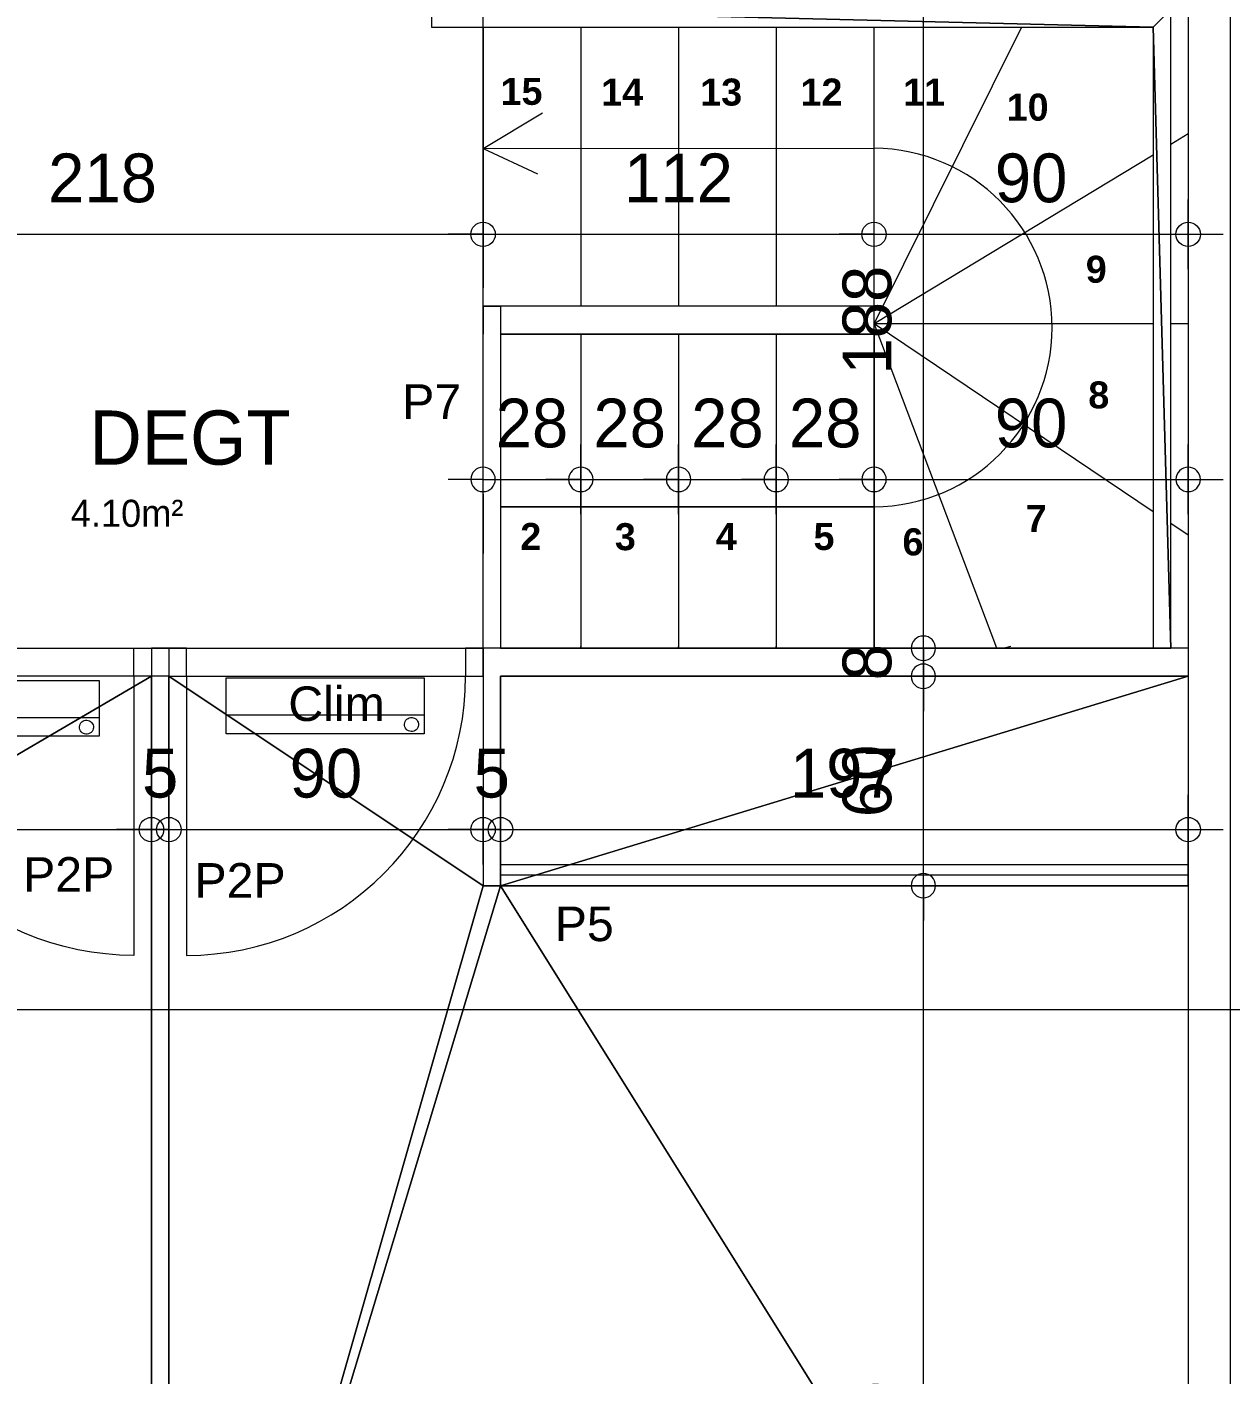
# Model space of a CAD drawing. Header units: metres. Extents: x -30.4 to 29.6, y -50.6 to 0.4.
# Drawn here: x 4.167 to 7.614, y -29.401 to -25.541 of the extents above; entities that cross this region are included whole.
import ezdxf
from ezdxf.enums import TextEntityAlignment as Align
from ezdxf.lldxf.tags import DXFTag

# ---------------------------------------------------------------- set-up
doc = ezdxf.new("R2010")
doc.units = ezdxf.units.M
doc.header["$MEASUREMENT"] = 0
for name, color, linetype in [('Calque commun', 7, 'Continuous'), ('Calque5', 7, 'Continuous'), ('Cotations', 7, 'Continuous'), ('Textes', 7, 'Continuous')]:
    doc.layers.add(name, color=color, linetype=linetype)
doc.styles.add('Arial12', font='arialbd.ttf', dxfattribs={"height": 0.077267})
doc.styles.add('Arial4', font='arial.ttf', dxfattribs={"height": 0.098961})
doc.styles.add('Century Gothic', font='GOTHIC.TTF', dxfattribs={"height": 0.139636})
doc.styles.add('Century Gothic15', font='GOTHIC.TTF', dxfattribs={"height": 0.155151})
doc.styles.add('Century Gothic7', font='GOTHIC.TTF', dxfattribs={"height": 0.077575})
tags = doc.linetypes.add('DASHDOT2', pattern=[0.5, 0.25, -0.125, 0, -0.125]).pattern_tags.tags
tags[10:11] = [DXFTag(74, 4), DXFTag(75, 0), DXFTag(340, '0'), DXFTag(46, 1.0), DXFTag(50, 0.0), DXFTag(44, 0.0), DXFTag(45, 0.0)]
tags[8:9] = [DXFTag(74, 4), DXFTag(75, 0), DXFTag(340, '0'), DXFTag(46, 1.0), DXFTag(50, 0.0), DXFTag(44, 0.0), DXFTag(45, 0.0)]
tags[6:7] = [DXFTag(74, 4), DXFTag(75, 0), DXFTag(340, '0'), DXFTag(46, 1.0), DXFTag(50, 0.0), DXFTag(44, 0.0), DXFTag(45, 0.0)]
tags[4:5] = [DXFTag(74, 4), DXFTag(75, 0), DXFTag(340, '0'), DXFTag(46, 1.0), DXFTag(50, 0.0), DXFTag(44, 0.0), DXFTag(45, 0.0)]
tags = doc.linetypes.add('HIDDEN2', pattern=[0.1875, 0.125, -0.0625]).pattern_tags.tags
tags[6:7] = [DXFTag(74, 4), DXFTag(75, 0), DXFTag(340, '0'), DXFTag(46, 1.0), DXFTag(50, 0.0), DXFTag(44, 0.0), DXFTag(45, 0.0)]
tags[4:5] = [DXFTag(74, 4), DXFTag(75, 0), DXFTag(340, '0'), DXFTag(46, 1.0), DXFTag(50, 0.0), DXFTag(44, 0.0), DXFTag(45, 0.0)]
tags = doc.linetypes.add('HIDDENX2', pattern=[0.75, 0.5, -0.25]).pattern_tags.tags
tags[6:7] = [DXFTag(74, 4), DXFTag(75, 0), DXFTag(340, '0'), DXFTag(46, 1.0), DXFTag(50, 0.0), DXFTag(44, 0.0), DXFTag(45, 0.0)]
tags[4:5] = [DXFTag(74, 4), DXFTag(75, 0), DXFTag(340, '0'), DXFTag(46, 1.0), DXFTag(50, 0.0), DXFTag(44, 0.0), DXFTag(45, 0.0)]

# ---------------------------------------------------------------- blocks, each defined once
blk = doc.blocks.new('Block34519')
at = {"layer": 'Calque commun', "color": 7, "linetype": 'Continuous', "lineweight": 9}
for p, q in [((7.494, -25.4407), (7.494, -31.1506)), ((7.614, -25.4407), (7.614, -31.2707))]:
    blk.add_line(p, q, dxfattribs=at)
at = {"layer": 'Calque commun', "color": 7, "linetype": 'Continuous', "lineweight": 18}
blk.add_line((7.814, -25.4407), (7.814, -31.4706), dxfattribs=at)
blk = doc.blocks.new('xmodule1pcentniv1 16-7')
at = {"layer": 'Calque commun', "color": 5, "linetype": 'Continuous', "lineweight": 9}
blk.add_arc((0, 0), 0.5, 0, 359.9994, dxfattribs=at)
blk = doc.blocks.new('xmodule1pcentniv1 16-8')
at = {"layer": 'Calque commun', "color": 5, "linetype": 'Continuous', "lineweight": 9}
blk.add_arc((0, 0), 0.5, 0, 359.9994, dxfattribs=at)
blk = doc.blocks.new('DimLine54915-3')
at = {"layer": 'Calque commun', "color": 5, "linetype": 'Continuous', "lineweight": 9}
for p, q in [((42.2925, -23.0373), (42.2925, -22.9373)), ((42.1925, -23.0373), (42.3925, -23.0373)), ((42.2925, -26.1867), (42.2925, -23.0373)), ((42.1925, -26.1867), (42.3925, -26.1867)), ((42.2925, -26.1867), (42.2925, -26.2867))]:
    blk.add_line(p, q, dxfattribs=at)
at = {"layer": 'Calque commun', "color": 5, "linetype": 'Continuous', "lineweight": 9, "xscale": 0.07000000029802322, "yscale": 0.07000000029802322, "zscale": 0.07000000029802322, "rotation": 90}
for name, p in [('xmodule1pcentniv1 16-8', (42.2925, -23.0373)), ('xmodule1pcentniv1 16-7', (42.2925, -26.1867))]:
    blk.add_blockref(name, p, dxfattribs=at)
at = {"layer": 'Calque commun', "color": 5, "linetype": 'Continuous', "lineweight": 9, "style": 'Century Gothic'}
blk.add_text('315', height=0.13964, rotation=90, dxfattribs=at).set_placement((42.2425, -24.612), align=Align.BOTTOM_CENTER)
blk = doc.blocks.new('xmodule1pcentniv1 16-9')
at = {"layer": 'Calque commun', "color": 5, "linetype": 'Continuous', "lineweight": 9}
blk.add_arc((0, 0), 0.5, 0, 359.9994, dxfattribs=at)
blk = doc.blocks.new('xmodule1pcentniv1 16-10')
at = {"layer": 'Calque commun', "color": 5, "linetype": 'Continuous', "lineweight": 9}
blk.add_arc((0, 0), 0.5, 0, 359.9994, dxfattribs=at)
blk = doc.blocks.new('DimLine54923-3')
at = {"layer": 'Calque commun', "color": 5, "linetype": 'Continuous', "lineweight": 9}
for p, q in [((42.2925, -22.4373), (42.2925, -22.3373)), ((42.1925, -22.4373), (42.3925, -22.4373)), ((42.2925, -23.0373), (42.2925, -22.4373)), ((42.1925, -23.0373), (42.3925, -23.0373)), ((42.2925, -23.0373), (42.2925, -23.1373))]:
    blk.add_line(p, q, dxfattribs=at)
at = {"layer": 'Calque commun', "color": 5, "linetype": 'Continuous', "lineweight": 9, "xscale": 0.07000000029802322, "yscale": 0.07000000029802322, "zscale": 0.07000000029802322, "rotation": 90}
for name, p in [('xmodule1pcentniv1 16-10', (42.2925, -22.4373)), ('xmodule1pcentniv1 16-9', (42.2925, -23.0373))]:
    blk.add_blockref(name, p, dxfattribs=at)
at = {"layer": 'Calque commun', "color": 5, "linetype": 'Continuous', "lineweight": 9, "style": 'Century Gothic'}
blk.add_text('60', height=0.13964, rotation=90, dxfattribs=at).set_placement((42.2425, -22.7373), align=Align.BOTTOM_CENTER)
blk = doc.blocks.new('xmodule1pcentniv1 16-13')
at = {"layer": 'Calque commun', "color": 5, "linetype": 'Continuous', "lineweight": 9}
blk.add_arc((0, 0), 0.5, 0, 359.9994, dxfattribs=at)
blk = doc.blocks.new('xmodule1pcentniv1 16-14')
at = {"layer": 'Calque commun', "color": 5, "linetype": 'Continuous', "lineweight": 9}
blk.add_arc((0, 0), 0.5, 0, 359.9994, dxfattribs=at)
blk = doc.blocks.new('DimLine54971-3')
at = {"layer": 'Calque commun', "color": 5, "linetype": 'Continuous', "lineweight": 9}
for p, q in [((38.8512, -21.271), (38.8512, -21.071)), ((41.0311, -21.271), (41.0311, -21.071)), ((38.8512, -21.171), (38.7512, -21.171)), ((38.8512, -21.171), (41.0311, -21.171)), ((41.0311, -21.171), (41.1311, -21.171))]:
    blk.add_line(p, q, dxfattribs=at)
at = {"layer": 'Calque commun', "color": 5, "linetype": 'Continuous', "lineweight": 9, "extrusion": (0, 0, -1), "xscale": -0.07000000029802322, "yscale": -0.07000000029802322, "zscale": -0.07000000029802322, "rotation": -180}
for name, p in [('xmodule1pcentniv1 16-13', (-38.8512, -21.171)), ('xmodule1pcentniv1 16-14', (-41.0311, -21.171))]:
    blk.add_blockref(name, p, dxfattribs=at)
at = {"layer": 'Calque commun', "color": 5, "linetype": 'Continuous', "lineweight": 9, "style": 'Century Gothic'}
blk.add_text('218', height=0.13964, dxfattribs=at).set_placement((39.9411, -21.121), align=Align.BOTTOM_CENTER)
blk = doc.blocks.new('xmodule1pcentniv1 16-53')
at = {"layer": 'Calque commun', "color": 5, "linetype": 'Continuous', "lineweight": 9}
blk.add_arc((0, 0), 0.5, 0, 359.9994, dxfattribs=at)
blk = doc.blocks.new('xmodule1pcentniv1 16-54')
at = {"layer": 'Calque commun', "color": 5, "linetype": 'Continuous', "lineweight": 9}
blk.add_arc((0, 0), 0.5, 0, 359.9994, dxfattribs=at)
blk = doc.blocks.new('DimLine55147-3')
at = {"layer": 'Calque commun', "color": 5, "linetype": 'Continuous', "lineweight": 9}
for p, q in [((41.0811, -22.9767), (41.0811, -22.7767)), ((43.0511, -22.9767), (43.0511, -22.7767)), ((41.0811, -22.8767), (40.9811, -22.8767)), ((41.0811, -22.8767), (43.0511, -22.8767)), ((43.0511, -22.8767), (43.1511, -22.8767))]:
    blk.add_line(p, q, dxfattribs=at)
at = {"layer": 'Calque commun', "color": 5, "linetype": 'Continuous', "lineweight": 9, "extrusion": (0, 0, -1), "xscale": 0.07000000029802322, "yscale": 0.07000000029802322, "zscale": 0.07000000029802322}
for name, p in [('xmodule1pcentniv1 16-53', (-41.0811, -22.8767)), ('xmodule1pcentniv1 16-54', (-43.0511, -22.8767))]:
    blk.add_blockref(name, p, dxfattribs=at)
at = {"layer": 'Calque commun', "color": 5, "linetype": 'Continuous', "lineweight": 9, "style": 'Century Gothic'}
blk.add_text('197', height=0.13964, dxfattribs=at).set_placement((42.0661, -22.8267), align=Align.BOTTOM_CENTER)
blk = doc.blocks.new('xmodule1pcentniv1 16-55')
at = {"layer": 'Calque commun', "color": 5, "linetype": 'Continuous', "lineweight": 9}
blk.add_arc((0, 0), 0.5, 0, 359.9994, dxfattribs=at)
blk = doc.blocks.new('xmodule1pcentniv1 16-56')
at = {"layer": 'Calque commun', "color": 5, "linetype": 'Continuous', "lineweight": 9}
blk.add_arc((0, 0), 0.5, 0, 359.9994, dxfattribs=at)
blk = doc.blocks.new('DimLine55155-3')
at = {"layer": 'Calque commun', "color": 5, "linetype": 'Continuous', "lineweight": 9}
for p, q in [((41.0311, -22.9767), (41.0311, -22.7767)), ((41.0811, -22.9767), (41.0811, -22.7767)), ((41.0311, -22.8767), (40.9311, -22.8767)), ((41.0311, -22.8767), (41.0811, -22.8767)), ((41.0811, -22.8767), (41.1811, -22.8767))]:
    blk.add_line(p, q, dxfattribs=at)
at = {"layer": 'Calque commun', "color": 5, "linetype": 'Continuous', "lineweight": 9, "extrusion": (0, 0, -1), "xscale": 0.07000000029802322, "yscale": 0.07000000029802322, "zscale": 0.07000000029802322}
for name, p in [('xmodule1pcentniv1 16-55', (-41.0311, -22.8767)), ('xmodule1pcentniv1 16-56', (-41.0811, -22.8767))]:
    blk.add_blockref(name, p, dxfattribs=at)
at = {"layer": 'Calque commun', "color": 5, "linetype": 'Continuous', "lineweight": 9, "style": 'Century Gothic'}
blk.add_text('5', height=0.1396, dxfattribs=at).set_placement((41.0561, -22.8267), align=Align.BOTTOM_CENTER)
blk = doc.blocks.new('xmodule1pcentniv1 16-57')
at = {"layer": 'Calque commun', "color": 5, "linetype": 'Continuous', "lineweight": 9}
blk.add_arc((0, 0), 0.5, 0, 359.9994, dxfattribs=at)
blk = doc.blocks.new('xmodule1pcentniv1 16-58')
at = {"layer": 'Calque commun', "color": 5, "linetype": 'Continuous', "lineweight": 9}
blk.add_arc((0, 0), 0.5, 0, 359.9994, dxfattribs=at)
blk = doc.blocks.new('DimLine55163-3')
at = {"layer": 'Calque commun', "color": 5, "linetype": 'Continuous', "lineweight": 9}
for p, q in [((40.1311, -22.9767), (40.1311, -22.7767)), ((41.0311, -22.9767), (41.0311, -22.7767)), ((40.1311, -22.8767), (40.0311, -22.8767)), ((40.1311, -22.8767), (41.0311, -22.8767)), ((41.0311, -22.8767), (41.1311, -22.8767))]:
    blk.add_line(p, q, dxfattribs=at)
at = {"layer": 'Calque commun', "color": 5, "linetype": 'Continuous', "lineweight": 9, "extrusion": (0, 0, -1), "xscale": 0.07000000029802322, "yscale": 0.07000000029802322, "zscale": 0.07000000029802322}
for name, p in [('xmodule1pcentniv1 16-57', (-40.1311, -22.8767)), ('xmodule1pcentniv1 16-58', (-41.0311, -22.8767))]:
    blk.add_blockref(name, p, dxfattribs=at)
at = {"layer": 'Calque commun', "color": 5, "linetype": 'Continuous', "lineweight": 9, "style": 'Century Gothic'}
blk.add_text('90', height=0.13964, dxfattribs=at).set_placement((40.5811, -22.8267), align=Align.BOTTOM_CENTER)
blk = doc.blocks.new('xmodule1pcentniv1 16-59')
at = {"layer": 'Calque commun', "color": 5, "linetype": 'Continuous', "lineweight": 9}
blk.add_arc((0, 0), 0.5, 0, 359.9994, dxfattribs=at)
blk = doc.blocks.new('xmodule1pcentniv1 16-60')
at = {"layer": 'Calque commun', "color": 5, "linetype": 'Continuous', "lineweight": 9}
blk.add_arc((0, 0), 0.5, 0, 359.9994, dxfattribs=at)
blk = doc.blocks.new('DimLine55171-3')
at = {"layer": 'Calque commun', "color": 5, "linetype": 'Continuous', "lineweight": 9}
for p, q in [((40.0811, -22.9767), (40.0811, -22.7767)), ((40.1311, -22.9767), (40.1311, -22.7767)), ((40.0811, -22.8767), (39.9811, -22.8767)), ((40.0811, -22.8767), (40.1311, -22.8767)), ((40.1311, -22.8767), (40.2311, -22.8767))]:
    blk.add_line(p, q, dxfattribs=at)
at = {"layer": 'Calque commun', "color": 5, "linetype": 'Continuous', "lineweight": 9, "extrusion": (0, 0, -1), "xscale": 0.07000000029802322, "yscale": 0.07000000029802322, "zscale": 0.07000000029802322}
for name, p in [('xmodule1pcentniv1 16-59', (-40.0811, -22.8767)), ('xmodule1pcentniv1 16-60', (-40.1311, -22.8767))]:
    blk.add_blockref(name, p, dxfattribs=at)
at = {"layer": 'Calque commun', "color": 5, "linetype": 'Continuous', "lineweight": 9, "style": 'Century Gothic'}
blk.add_text('5', height=0.1396, dxfattribs=at).set_placement((40.1061, -22.8267), align=Align.BOTTOM_CENTER)
blk = doc.blocks.new('xmodule1pcentniv1 16-67')
at = {"layer": 'Calque commun', "color": 5, "linetype": 'Continuous', "lineweight": 9}
blk.add_arc((0, 0), 0.5, 0, 359.9994, dxfattribs=at)
blk = doc.blocks.new('xmodule1pcentniv1 16-68')
at = {"layer": 'Calque commun', "color": 5, "linetype": 'Continuous', "lineweight": 9}
blk.add_arc((0, 0), 0.5, 0, 359.9994, dxfattribs=at)
blk = doc.blocks.new('DimLine56475-3')
at = {"layer": 'Calque commun', "color": 5, "linetype": 'Continuous', "lineweight": 9}
for p, q in [((38.8512, -21.271), (38.8512, -21.071)), ((41.0311, -21.271), (41.0311, -21.071)), ((38.8512, -21.171), (38.7512, -21.171)), ((38.8512, -21.171), (41.0311, -21.171)), ((41.0311, -21.171), (41.1311, -21.171))]:
    blk.add_line(p, q, dxfattribs=at)
at = {"layer": 'Calque commun', "color": 5, "linetype": 'Continuous', "lineweight": 9, "extrusion": (0, 0, -1), "xscale": -0.07000000029802322, "yscale": -0.07000000029802322, "zscale": -0.07000000029802322, "rotation": -180}
for name, p in [('xmodule1pcentniv1 16-67', (-38.8512, -21.171)), ('xmodule1pcentniv1 16-68', (-41.0311, -21.171))]:
    blk.add_blockref(name, p, dxfattribs=at)
at = {"layer": 'Calque commun', "color": 5, "linetype": 'Continuous', "lineweight": 9, "style": 'Century Gothic'}
blk.add_text('218', height=0.13964, dxfattribs=at).set_placement((39.9411, -21.121), align=Align.BOTTOM_CENTER)
blk = doc.blocks.new('xmodule1pcentniv1 16-69')
at = {"layer": 'Calque commun', "color": 5, "linetype": 'Continuous', "lineweight": 9}
blk.add_arc((0, 0), 0.5, 0, 359.9994, dxfattribs=at)
blk = doc.blocks.new('xmodule1pcentniv1 16-70')
at = {"layer": 'Calque commun', "color": 5, "linetype": 'Continuous', "lineweight": 9}
blk.add_arc((0, 0), 0.5, 0, 359.9994, dxfattribs=at)
blk = doc.blocks.new('DimLine56490-3')
at = {"layer": 'Calque commun', "color": 5, "linetype": 'Continuous', "lineweight": 9}
for p, q in [((42.1511, -21.271), (42.1511, -21.071)), ((43.0511, -21.271), (43.0511, -21.071)), ((42.1511, -21.171), (42.0511, -21.171)), ((42.1511, -21.171), (43.0511, -21.171)), ((43.0511, -21.171), (43.1511, -21.171))]:
    blk.add_line(p, q, dxfattribs=at)
at = {"layer": 'Calque commun', "color": 5, "linetype": 'Continuous', "lineweight": 9, "extrusion": (0, 0, -1), "xscale": -0.07000000029802322, "yscale": -0.07000000029802322, "zscale": -0.07000000029802322, "rotation": -180}
for name, p in [('xmodule1pcentniv1 16-69', (-42.1511, -21.171)), ('xmodule1pcentniv1 16-70', (-43.0511, -21.171))]:
    blk.add_blockref(name, p, dxfattribs=at)
at = {"layer": 'Calque commun', "color": 5, "linetype": 'Continuous', "lineweight": 9, "style": 'Century Gothic'}
blk.add_text('90', height=0.13964, dxfattribs=at).set_placement((42.6011, -21.121), align=Align.BOTTOM_CENTER)
blk = doc.blocks.new('xmodule1pcentniv1 16-71')
at = {"layer": 'Calque commun', "color": 5, "linetype": 'Continuous', "lineweight": 9}
blk.add_arc((0, 0), 0.5, 0, 359.9994, dxfattribs=at)
blk = doc.blocks.new('xmodule1pcentniv1 16-72')
at = {"layer": 'Calque commun', "color": 5, "linetype": 'Continuous', "lineweight": 9}
blk.add_arc((0, 0), 0.5, 0, 359.9994, dxfattribs=at)
blk = doc.blocks.new('DimLine56498-3')
at = {"layer": 'Calque commun', "color": 5, "linetype": 'Continuous', "lineweight": 9}
for p, q in [((41.0311, -21.271), (41.0311, -21.071)), ((42.1511, -21.271), (42.1511, -21.071)), ((41.0311, -21.171), (40.9311, -21.171)), ((41.0311, -21.171), (42.1511, -21.171)), ((42.1511, -21.171), (42.2511, -21.171))]:
    blk.add_line(p, q, dxfattribs=at)
at = {"layer": 'Calque commun', "color": 5, "linetype": 'Continuous', "lineweight": 9, "extrusion": (0, 0, -1), "xscale": -0.07000000029802322, "yscale": -0.07000000029802322, "zscale": -0.07000000029802322, "rotation": -180}
for name, p in [('xmodule1pcentniv1 16-71', (-41.0311, -21.171)), ('xmodule1pcentniv1 16-72', (-42.1511, -21.171))]:
    blk.add_blockref(name, p, dxfattribs=at)
at = {"layer": 'Calque commun', "color": 5, "linetype": 'Continuous', "lineweight": 9, "style": 'Century Gothic'}
blk.add_text('112', height=0.13964, dxfattribs=at).set_placement((41.5911, -21.121), align=Align.BOTTOM_CENTER)
blk = doc.blocks.new('xmodule1pcentniv1 16-73')
at = {"layer": 'Calque commun', "color": 5, "linetype": 'Continuous', "lineweight": 9}
blk.add_arc((0, 0), 0.5, 0, 359.9994, dxfattribs=at)
blk = doc.blocks.new('xmodule1pcentniv1 16-74')
at = {"layer": 'Calque commun', "color": 5, "linetype": 'Continuous', "lineweight": 9}
blk.add_arc((0, 0), 0.5, 0, 359.9994, dxfattribs=at)
blk = doc.blocks.new('DimLine60633-3')
at = {"layer": 'Calque commun', "color": 5, "linetype": 'Continuous', "lineweight": 9}
for p, q in [((42.1512, -21.9733), (42.1512, -21.7733)), ((43.0512, -21.9733), (43.0512, -21.7733)), ((42.1512, -21.8733), (42.0512, -21.8733)), ((42.1512, -21.8733), (43.0512, -21.8733)), ((43.0512, -21.8733), (43.1512, -21.8733))]:
    blk.add_line(p, q, dxfattribs=at)
at = {"layer": 'Calque commun', "color": 5, "linetype": 'Continuous', "lineweight": 9, "xscale": 0.07000000029802322, "yscale": 0.07000000029802322, "zscale": 0.07000000029802322}
for name, p in [('xmodule1pcentniv1 16-73', (42.1512, -21.8733)), ('xmodule1pcentniv1 16-74', (43.0512, -21.8733))]:
    blk.add_blockref(name, p, dxfattribs=at)
at = {"layer": 'Calque commun', "color": 5, "linetype": 'Continuous', "lineweight": 9, "style": 'Century Gothic'}
blk.add_text('90', height=0.13964, dxfattribs=at).set_placement((42.6012, -21.8233), align=Align.BOTTOM_CENTER)
blk = doc.blocks.new('xmodule1pcentniv1 16-75')
at = {"layer": 'Calque commun', "color": 5, "linetype": 'Continuous', "lineweight": 9}
blk.add_arc((0, 0), 0.5, 0, 359.9994, dxfattribs=at)
blk = doc.blocks.new('xmodule1pcentniv1 16-76')
at = {"layer": 'Calque commun', "color": 5, "linetype": 'Continuous', "lineweight": 9}
blk.add_arc((0, 0), 0.5, 0, 359.9994, dxfattribs=at)
blk = doc.blocks.new('DimLine60641-3')
at = {"layer": 'Calque commun', "color": 5, "linetype": 'Continuous', "lineweight": 9}
for p, q in [((41.8712, -21.9733), (41.8712, -21.7733)), ((42.1512, -21.9733), (42.1512, -21.7733)), ((41.8712, -21.8733), (41.7712, -21.8733)), ((41.8712, -21.8733), (42.1512, -21.8733)), ((42.1512, -21.8733), (42.2512, -21.8733))]:
    blk.add_line(p, q, dxfattribs=at)
at = {"layer": 'Calque commun', "color": 5, "linetype": 'Continuous', "lineweight": 9, "xscale": 0.07000000029802322, "yscale": 0.07000000029802322, "zscale": 0.07000000029802322}
for name, p in [('xmodule1pcentniv1 16-75', (41.8712, -21.8733)), ('xmodule1pcentniv1 16-76', (42.1512, -21.8733))]:
    blk.add_blockref(name, p, dxfattribs=at)
at = {"layer": 'Calque commun', "color": 5, "linetype": 'Continuous', "lineweight": 9, "style": 'Century Gothic'}
blk.add_text('28', height=0.13964, dxfattribs=at).set_placement((42.0112, -21.8233), align=Align.BOTTOM_CENTER)
blk = doc.blocks.new('xmodule1pcentniv1 16-77')
at = {"layer": 'Calque commun', "color": 5, "linetype": 'Continuous', "lineweight": 9}
blk.add_arc((0, 0), 0.5, 0, 359.9994, dxfattribs=at)
blk = doc.blocks.new('xmodule1pcentniv1 16-78')
at = {"layer": 'Calque commun', "color": 5, "linetype": 'Continuous', "lineweight": 9}
blk.add_arc((0, 0), 0.5, 0, 359.9994, dxfattribs=at)
blk = doc.blocks.new('DimLine60649-3')
at = {"layer": 'Calque commun', "color": 5, "linetype": 'Continuous', "lineweight": 9}
for p, q in [((41.5912, -21.9733), (41.5912, -21.7733)), ((41.8712, -21.9733), (41.8712, -21.7733)), ((41.5912, -21.8733), (41.4912, -21.8733)), ((41.5912, -21.8733), (41.8712, -21.8733)), ((41.8712, -21.8733), (41.9712, -21.8733))]:
    blk.add_line(p, q, dxfattribs=at)
at = {"layer": 'Calque commun', "color": 5, "linetype": 'Continuous', "lineweight": 9, "xscale": 0.07000000029802322, "yscale": 0.07000000029802322, "zscale": 0.07000000029802322}
for name, p in [('xmodule1pcentniv1 16-77', (41.5912, -21.8733)), ('xmodule1pcentniv1 16-78', (41.8712, -21.8733))]:
    blk.add_blockref(name, p, dxfattribs=at)
at = {"layer": 'Calque commun', "color": 5, "linetype": 'Continuous', "lineweight": 9, "style": 'Century Gothic'}
blk.add_text('28', height=0.13964, dxfattribs=at).set_placement((41.7312, -21.8233), align=Align.BOTTOM_CENTER)
blk = doc.blocks.new('xmodule1pcentniv1 16-79')
at = {"layer": 'Calque commun', "color": 5, "linetype": 'Continuous', "lineweight": 9}
blk.add_arc((0, 0), 0.5, 0, 359.9994, dxfattribs=at)
blk = doc.blocks.new('xmodule1pcentniv1 16-80')
at = {"layer": 'Calque commun', "color": 5, "linetype": 'Continuous', "lineweight": 9}
blk.add_arc((0, 0), 0.5, 0, 359.9994, dxfattribs=at)
blk = doc.blocks.new('DimLine60657-3')
at = {"layer": 'Calque commun', "color": 5, "linetype": 'Continuous', "lineweight": 9}
for p, q in [((41.3112, -21.9733), (41.3112, -21.7733)), ((41.5912, -21.9733), (41.5912, -21.7733)), ((41.3112, -21.8733), (41.2112, -21.8733)), ((41.3112, -21.8733), (41.5912, -21.8733)), ((41.5912, -21.8733), (41.6912, -21.8733))]:
    blk.add_line(p, q, dxfattribs=at)
at = {"layer": 'Calque commun', "color": 5, "linetype": 'Continuous', "lineweight": 9, "xscale": 0.07000000029802322, "yscale": 0.07000000029802322, "zscale": 0.07000000029802322}
for name, p in [('xmodule1pcentniv1 16-79', (41.3112, -21.8733)), ('xmodule1pcentniv1 16-80', (41.5912, -21.8733))]:
    blk.add_blockref(name, p, dxfattribs=at)
at = {"layer": 'Calque commun', "color": 5, "linetype": 'Continuous', "lineweight": 9, "style": 'Century Gothic'}
blk.add_text('28', height=0.13964, dxfattribs=at).set_placement((41.4512, -21.8233), align=Align.BOTTOM_CENTER)
blk = doc.blocks.new('xmodule1pcentniv1 16-81')
at = {"layer": 'Calque commun', "color": 5, "linetype": 'Continuous', "lineweight": 9}
blk.add_arc((0, 0), 0.5, 0, 359.9994, dxfattribs=at)
blk = doc.blocks.new('xmodule1pcentniv1 16-82')
at = {"layer": 'Calque commun', "color": 5, "linetype": 'Continuous', "lineweight": 9}
blk.add_arc((0, 0), 0.5, 0, 359.9994, dxfattribs=at)
blk = doc.blocks.new('DimLine60665-3')
at = {"layer": 'Calque commun', "color": 5, "linetype": 'Continuous', "lineweight": 9}
for p, q in [((41.0311, -21.9733), (41.0311, -21.7733)), ((41.3112, -21.9733), (41.3112, -21.7733)), ((41.0311, -21.8733), (40.9311, -21.8733)), ((41.0311, -21.8733), (41.3112, -21.8733)), ((41.3112, -21.8733), (41.4112, -21.8733))]:
    blk.add_line(p, q, dxfattribs=at)
at = {"layer": 'Calque commun', "color": 5, "linetype": 'Continuous', "lineweight": 9, "xscale": 0.07000000029802322, "yscale": 0.07000000029802322, "zscale": 0.07000000029802322}
for name, p in [('xmodule1pcentniv1 16-81', (41.0311, -21.8733)), ('xmodule1pcentniv1 16-82', (41.3112, -21.8733))]:
    blk.add_blockref(name, p, dxfattribs=at)
at = {"layer": 'Calque commun', "color": 5, "linetype": 'Continuous', "lineweight": 9, "style": 'Century Gothic'}
blk.add_text('28', height=0.13964, dxfattribs=at).set_placement((41.1712, -21.8233), align=Align.BOTTOM_CENTER)
blk = doc.blocks.new('xmodule1pcentniv1 16-83')
at = {"layer": 'Calque commun', "color": 5, "linetype": 'Continuous', "lineweight": 9}
blk.add_arc((0, 0), 0.5, 0, 359.9994, dxfattribs=at)
blk = doc.blocks.new('xmodule1pcentniv1 16-84')
at = {"layer": 'Calque commun', "color": 5, "linetype": 'Continuous', "lineweight": 9}
blk.add_arc((0, 0), 0.5, 0, 359.9994, dxfattribs=at)
blk = doc.blocks.new('DimLine60713-3')
at = {"layer": 'Calque commun', "color": 5, "linetype": 'Continuous', "lineweight": 9}
for p, q in [((42.2925, -22.357), (42.2925, -22.257)), ((42.3925, -22.357), (42.1925, -22.357)), ((42.2925, -22.4373), (42.2925, -22.357)), ((42.3925, -22.4373), (42.1925, -22.4373)), ((42.2925, -22.4373), (42.2925, -22.5373))]:
    blk.add_line(p, q, dxfattribs=at)
at = {"layer": 'Calque commun', "color": 5, "linetype": 'Continuous', "lineweight": 9, "xscale": 0.07000000029802322, "yscale": 0.07000000029802322, "zscale": 0.07000000029802322, "rotation": 90}
for name, p in [('xmodule1pcentniv1 16-84', (42.2925, -22.357)), ('xmodule1pcentniv1 16-83', (42.2925, -22.4373))]:
    blk.add_blockref(name, p, dxfattribs=at)
at = {"layer": 'Calque commun', "color": 5, "linetype": 'Continuous', "lineweight": 9, "style": 'Century Gothic'}
blk.add_text('8', height=0.1396, rotation=90, dxfattribs=at).set_placement((42.2425, -22.3971), align=Align.BOTTOM_CENTER)
blk = doc.blocks.new('xmodule1pcentniv1 16-85')
at = {"layer": 'Calque commun', "color": 5, "linetype": 'Continuous', "lineweight": 9}
blk.add_arc((0, 0), 0.5, 0, 359.9994, dxfattribs=at)
blk = doc.blocks.new('xmodule1pcentniv1 16-86')
at = {"layer": 'Calque commun', "color": 5, "linetype": 'Continuous', "lineweight": 9}
blk.add_arc((0, 0), 0.5, 0, 359.9994, dxfattribs=at)
blk = doc.blocks.new('DimLine60721-3')
at = {"layer": 'Calque commun', "color": 5, "linetype": 'Continuous', "lineweight": 9}
for p, q in [((42.2925, -20.4767), (42.2925, -20.3767)), ((42.3925, -20.4767), (42.1925, -20.4767)), ((42.2925, -22.357), (42.2925, -20.4767)), ((42.3925, -22.357), (42.1925, -22.357)), ((42.2925, -22.357), (42.2925, -22.457))]:
    blk.add_line(p, q, dxfattribs=at)
at = {"layer": 'Calque commun', "color": 5, "linetype": 'Continuous', "lineweight": 9, "xscale": 0.07000000029802322, "yscale": 0.07000000029802322, "zscale": 0.07000000029802322, "rotation": 90}
for name, p in [('xmodule1pcentniv1 16-86', (42.2925, -20.4767)), ('xmodule1pcentniv1 16-85', (42.2925, -22.357))]:
    blk.add_blockref(name, p, dxfattribs=at)
at = {"layer": 'Calque commun', "color": 5, "linetype": 'Continuous', "lineweight": 9, "style": 'Century Gothic'}
blk.add_text('188', height=0.13964, rotation=90, dxfattribs=at).set_placement((42.2425, -21.4168), align=Align.BOTTOM_CENTER)
blk = doc.blocks.new('@PRES_1_$$_1-118')
at = {"layer": 'Calque commun', "color": 5, "linetype": 'Continuous', "lineweight": 9}
blk.add_line((0.05, 0.08), (0.05, 0.88), dxfattribs=at)
at = {"layer": 'Calque commun', "color": 5, "linetype": 'Continuous', "lineweight": 9, "extrusion": (0, 0, -1)}
blk.add_arc((-0.05, 0.08), 0.8, 90, 180, dxfattribs=at)
at = {"layer": 'Calque commun', "color": 5, "linetype": 'Continuous', "lineweight": 9}
mesh = blk.add_polyface(dxfattribs=at)
corners = [(0, 0), (0, 0.08), (0.05, 0.08), (0.05, 0)]
mesh.append_faces([[corners[k] for k in face] for face in [(0, 1, 2, 3)]], dxfattribs={"color": 5})
mesh = blk.add_polyface(dxfattribs=at)
corners = [(0.85, 0), (0.85, 0.08), (0.9, 0.08), (0.9, 0)]
mesh.append_faces([[corners[k] for k in face] for face in [(0, 1, 2, 3)]], dxfattribs={"color": 5})
blk = doc.blocks.new('@PRES_1_$$_1-119')
at = {"layer": 'Calque commun', "color": 7, "linetype": 'Continuous', "lineweight": 9}
blk.add_line((0, 0), (0, 0.08), dxfattribs=at)
blk = doc.blocks.new('@PRES_1_$$_1-120')
at = {"layer": 'Calque commun', "color": 7, "linetype": 'Continuous', "lineweight": 9}
blk.add_line((0, 0), (0, 0.08), dxfattribs=at)
blk = doc.blocks.new('INTER_2D_COMB40')
at = {"layer": 'Calque5', "color": 0, "linetype": 'ByBlock', "lineweight": -2}
for name in ['@PRES_1_$$_1-118', '@PRES_1_$$_1-119']:
    blk.add_blockref(name, (0, 0), dxfattribs=at)
at = {"layer": 'Calque5', "color": 0, "linetype": 'ByBlock', "lineweight": -2, "extrusion": (0, 0, -1), "xscale": -1, "yscale": -1, "zscale": -1, "rotation": -180}
blk.add_blockref('@PRES_1_$$_1-120', (-0.9, 0), dxfattribs=at)
blk = doc.blocks.new('PLACED_COMB40')
at = {"layer": 'Calque5', "color": 0, "linetype": 'ByBlock', "lineweight": -2}
blk.add_blockref('INTER_2D_COMB40', (0, 0), dxfattribs=at)
blk = doc.blocks.new('xmodule1pcentniv1 16-95')
at = {"layer": 'Calque commun', "color": 5, "linetype": 'Continuous', "lineweight": 9}
blk.add_arc((0, 0), 0.5, 0, 359.9994, dxfattribs=at)
blk = doc.blocks.new('xmodule1pcentniv1 16-96')
at = {"layer": 'Calque commun', "color": 5, "linetype": 'Continuous', "lineweight": 9}
blk.add_arc((0, 0), 0.5, 0, 359.9994, dxfattribs=at)
blk = doc.blocks.new('DimLine60871-3')
at = {"layer": 'Calque commun', "color": 5, "linetype": 'Continuous', "lineweight": 9}
for p, q in [((38.8512, -22.7767), (38.8512, -22.9767)), ((40.0811, -22.7767), (40.0811, -22.9767)), ((38.8512, -22.8767), (38.7512, -22.8767)), ((38.8512, -22.8767), (40.0811, -22.8767)), ((40.0811, -22.8767), (40.1811, -22.8767))]:
    blk.add_line(p, q, dxfattribs=at)
at = {"layer": 'Calque commun', "color": 5, "linetype": 'Continuous', "lineweight": 9, "extrusion": (0, 0, -1), "xscale": -0.07000000029802322, "yscale": -0.07000000029802322, "zscale": -0.07000000029802322, "rotation": -180}
for name, p in [('xmodule1pcentniv1 16-95', (-38.8512, -22.8767)), ('xmodule1pcentniv1 16-96', (-40.0811, -22.8767))]:
    blk.add_blockref(name, p, dxfattribs=at)
at = {"layer": 'Calque commun', "color": 5, "linetype": 'Continuous', "lineweight": 9, "style": 'Century Gothic'}
blk.add_text('123', height=0.13964, dxfattribs=at).set_placement((39.4662, -22.8267), align=Align.BOTTOM_CENTER)
blk = doc.blocks.new('clim-int10')
at = {"layer": 'Calque commun', "color": 0, "linetype": 'ByBlock', "lineweight": 9}
for p, q in [((0.5671, 0.16), (0, 0.16)), ((0, 0.16), (0, 0)), ((0.5671, 0), (0.5671, 0.16)), ((0, 0.106), (0.5671, 0.106)), ((0, 0), (0.5671, 0))]:
    blk.add_line(p, q, dxfattribs=at)
blk.add_arc((0.531, 0.1338), 0.02, 330, 329.9994, dxfattribs=at)
blk = doc.blocks.new('xmodule1pcentniv1 16-99')
at = {"layer": 'Calque commun', "color": 7, "linetype": 'Continuous', "lineweight": 9}
for p, q in [((41.0312, -20.577), (41.0312, -21.3244)), ((41.3112, -20.577), (41.3112, -21.377)), ((41.5912, -20.577), (41.5912, -21.377)), ((41.8712, -20.577), (41.8712, -21.377)), ((42.1511, -21.457), (42.1512, -20.577)), ((42.5738, -20.577), (42.1513, -21.4268)), ((41.0318, -20.9247), (41.2014, -20.8232)), ((43.0011, -20.9126), (43.0511, -20.8824)), ((41.0312, -20.9247), (42.1512, -20.9244)), ((41.0318, -20.9247), (41.1869, -20.9978)), ((42.1513, -21.4268), (42.9511, -20.9429)), ((41.0311, -22.357), (41.0312, -21.377)), ((41.0312, -21.377), (41.0312, -21.457)), ((42.1512, -21.377), (41.0312, -21.377)), ((41.0312, -21.377), (41.0312, -21.457)), ((41.0312, -21.377), (41.0812, -21.377)), ((41.0812, -21.377), (41.0812, -21.457)), ((42.1511, -21.457), (42.1512, -21.377)), ((41.0812, -21.457), (41.0811, -22.357)), ((42.1511, -21.457), (41.0812, -21.457)), ((41.0812, -21.457), (42.1511, -21.457)), ((41.3111, -21.457), (41.3113, -22.357)), ((41.5911, -21.457), (41.5913, -22.357)), ((41.8711, -21.457), (41.8713, -22.357)), ((42.1511, -21.457), (42.1513, -22.357)), ((42.1513, -22.357), (42.1511, -21.457)), ((42.1511, -21.457), (42.1513, -22.357)), ((42.5026, -22.357), (42.1513, -21.4268)), ((42.1513, -21.4268), (42.9511, -21.9648)), ((42.1513, -21.4268), (42.9511, -21.4268)), ((43.0011, -21.4268), (43.0511, -21.4268)), ((41.0313, -21.9143), (41.0313, -22.0851)), ((41.0813, -21.9518), (42.1513, -21.9518)), ((41.0813, -21.9518), (42.1513, -21.9518)), ((43.0011, -21.9985), (43.0511, -22.0321)), ((41.0811, -22.357), (41.0311, -22.357)), ((41.0811, -22.357), (41.0311, -22.357)), ((41.0811, -22.357), (41.0311, -22.357)), ((41.3113, -22.357), (41.3113, -22.3518)), ((41.5913, -22.357), (41.5913, -22.3518)), ((41.8713, -22.357), (41.8713, -22.3518)), ((42.1513, -22.357), (42.1513, -22.3518)), ((42.1513, -22.3518), (42.1513, -22.357)), ((42.1513, -22.357), (42.1513, -22.3518)), ((42.5427, -22.3518), (42.5237, -22.357)), ((43.0511, -22.9773), (41.0811, -22.9773)), ((41.0811, -23.0373), (41.0811, -22.9773)), ((43.0511, -23.0373), (43.0511, -22.9773)), ((43.0511, -23.0073), (41.0811, -23.0073)), ((43.0511, -23.0373), (41.0811, -23.0373))]:
    blk.add_line(p, q, dxfattribs=at)
at = {"layer": 'Calque commun', "color": 7, "linetype": 'HIDDENX2', "lineweight": 9}
blk.add_line((42.1513, -21.9518), (41.0813, -21.9518), dxfattribs=at)
at = {"layer": 'Calque commun', "color": 7, "linetype": 'Continuous', "lineweight": 18}
for p, q in [((40.1311, -22.357), (40.0811, -22.357)), ((43.0511, -22.357), (41.0311, -22.357)), ((43.0511, -22.357), (43.0511, -22.437)), ((40.1311, -22.437), (40.0811, -22.437)), ((43.0511, -22.437), (41.0811, -22.437))]:
    blk.add_line(p, q, dxfattribs=at)
at = {"layer": 'Calque commun', "color": 15, "linetype": 'Continuous', "lineweight": 18}
for p, q in [((40.0811, -22.4373), (40.0811, -26.1867)), ((40.1311, -22.4373), (40.0811, -22.4373)), ((40.1311, -22.4373), (40.1311, -26.1867)), ((41.0311, -22.437), (41.0311, -23.0373)), ((41.0811, -22.437), (41.0811, -23.0373)), ((41.0811, -23.0373), (41.0311, -23.0373))]:
    blk.add_line(p, q, dxfattribs=at)
at = {"layer": 'Calque commun', "color": 7, "linetype": 'Continuous', "lineweight": 9}
blk.add_arc((42.1476, -21.4381), 0.5137, 270.4125, 89.6003, dxfattribs=at)
at = {"layer": 'Calque commun', "color": 5, "linetype": 'Continuous', "lineweight": 9}
for name in ['DimLine60721-3', 'DimLine54971-3', 'DimLine56475-3', 'DimLine56498-3', 'DimLine56490-3', 'DimLine60665-3', 'DimLine60657-3', 'DimLine60649-3', 'DimLine60641-3', 'DimLine60633-3', 'DimLine60713-3', 'DimLine54923-3', 'DimLine60871-3', 'DimLine55171-3', 'DimLine55163-3', 'DimLine55155-3', 'DimLine55147-3', 'DimLine54915-3']:
    blk.add_blockref(name, (0, 0), dxfattribs=at)
at = {"layer": 'Calque commun', "color": 0, "linetype": 'ByBlock', "lineweight": -2, "rotation": 180}
blk.add_blockref('PLACED_COMB40', (40.0811, -22.357), dxfattribs=at)
at = {"layer": 'Calque commun', "color": 0, "linetype": 'ByBlock', "lineweight": -2, "extrusion": (0, 0, -1), "xscale": -1, "yscale": -1, "zscale": -1}
blk.add_blockref('PLACED_COMB40', (-40.1311, -22.357), dxfattribs=at)
at = {"layer": 'Calque commun', "color": 7, "linetype": 'HIDDEN2', "lineweight": -2, "extrusion": (0, 0, -1), "rotation": 180}
for p in [(-39.3639, -22.4494), (-40.2952, -22.4418)]:
    blk.add_blockref('clim-int10', p, dxfattribs=at)
at = {"layer": 'Calque commun', "color": 5, "linetype": 'ByBlock', "lineweight": -2, "style": 'Arial12'}
for s, height, p in [('15', 0.07727, (41.2014, -20.8232)), ('14', 0.07727, (41.4898, -20.8251)), ('13', 0.07727, (41.7734, -20.8251)), ('12', 0.07727, (42.0606, -20.8251)), ('11', 0.07727, (42.3549, -20.8251)), ('10', 0.07727, (42.6513, -20.8685)), ('9', 0.0773, (42.8178, -21.3329)), ('8', 0.0773, (42.825, -21.693)), ('7', 0.0773, (42.6461, -22.0469)), ('2', 0.0773, (41.1978, -22.0986)), ('3', 0.0773, (41.4688, -22.0991)), ('4', 0.0773, (41.7578, -22.0986)), ('5', 0.0773, (42.0378, -22.0986)), ('6', 0.0773, (42.2927, -22.114))]:
    blk.add_text(s, height=height, dxfattribs=at).set_placement(p, align=Align.BOTTOM_RIGHT)
at = {"layer": 'Textes', "color": 5, "linetype": 'ByBlock', "lineweight": -2}
for s, height, style, p in [('P7', 0.09896, 'Arial4', (40.7995, -21.6008)), ('DEGT', 0.15515, 'Century Gothic15', (39.9036, -21.6758))]:
    blk.add_text(s, height=height, dxfattribs=dict(at, style=style)).set_placement(p, align=Align.TOP_LEFT)
at = {"layer": 'Textes', "color": 9, "linetype": 'ByBlock', "lineweight": -2, "style": 'Century Gothic7'}
blk.add_text('4.10m²', height=0.07758, dxfattribs=at).set_placement((39.8499, -21.9315), align=Align.TOP_LEFT)
at = {"layer": 'Textes', "color": 5, "linetype": 'ByBlock', "lineweight": -2, "style": 'Arial4'}
blk.add_text('Clim', height=0.09896, dxfattribs=at).set_placement((40.4732, -22.5952), align=Align.BOTTOM_LEFT)
for s, p in [('P2P', (39.9746, -23.0843)), ('P2P', (40.4657, -23.1013)), ('P5', (41.4055, -23.2259))]:
    blk.add_text(s, height=0.09896, dxfattribs=at).set_placement(p, align=Align.BOTTOM_RIGHT)
at = {"layer": 'Calque commun', "color": 9, "linetype": 'Continuous', "lineweight": 9}
mesh = blk.add_polyface(dxfattribs=at)
corners = [(41.0311, -22.357), (41.0311, -20.4767), (38.8512, -20.4767), (38.8512, -22.357)]
mesh.append_faces([[corners[k] for k in face] for face in [(0, 1, 2, 3)]], dxfattribs={"color": 9})
at = {"layer": 'Calque commun', "color": 7, "linetype": 'Continuous', "lineweight": 9}
mesh = blk.add_polyface(dxfattribs=at)
corners = [(42.9511, -22.357), (41.0811, -22.357), (43.0011, -22.357), (42.9511, -20.577), (40.8832, -20.527), (40.8832, -20.577), (43.0011, -20.527)]
mesh.append_faces([[corners[k] for k in face] for face in [(4, 3, 6)]], dxfattribs={"vtx0": -1, "vtx1": -1, "color": 7})
mesh.append_faces([[corners[k] for k in face] for face in [(3, 2, 6)]], dxfattribs={"vtx0": -1, "vtx2": -1, "color": 7})
mesh.append_faces([[corners[k] for k in face] for face in [(3, 0, 2)]], dxfattribs={"vtx1": -1, "vtx2": -1, "color": 7})
mesh.append_faces([[corners[k] for k in face] for face in [(0, 1, 2), (4, 5, 3)]], dxfattribs={"vtx2": -1, "color": 7})
at = {"layer": 'Calque commun', "color": 9, "linetype": 'Continuous', "lineweight": 9}
mesh = blk.add_polyface(dxfattribs=at)
corners = [(38.8512, -23.1568), (37.0912, -23.1568), (37.0912, -26.1867), (40.0811, -26.1867), (40.0811, -22.4373), (38.8512, -22.4373)]
mesh.append_faces([[corners[k] for k in face] for face in [(3, 0, 2), (4, 0, 3)]], dxfattribs={"vtx0": -1, "vtx1": -1, "color": 9})
mesh.append_faces([[corners[k] for k in face] for face in [(0, 1, 2), (4, 5, 0)]], dxfattribs={"vtx2": -1, "color": 9})
mesh = blk.add_polyface(dxfattribs=at)
corners = [(43.0511, -22.4373), (41.0811, -23.0373), (41.0811, -22.4373), (43.0511, -23.0373), (43.0511, -26.1867), (40.1311, -26.1867), (41.0311, -23.0373), (41.0311, -22.4373), (40.1311, -22.4373)]
mesh.append_faces([[corners[k] for k in face] for face in [(0, 1, 2)]], dxfattribs={"vtx0": -1, "color": 9})
mesh.append_faces([[corners[k] for k in face] for face in [(3, 1, 0), (5, 1, 4), (8, 6, 5)]], dxfattribs={"vtx0": -1, "vtx1": -1, "color": 9})
mesh.append_faces([[corners[k] for k in face] for face in [(5, 6, 1)]], dxfattribs={"vtx0": -1, "vtx2": -1, "color": 9})
mesh.append_faces([[corners[k] for k in face] for face in [(7, 6, 8)]], dxfattribs={"vtx1": -1, "color": 9})
mesh.append_faces([[corners[k] for k in face] for face in [(3, 4, 1)]], dxfattribs={"vtx1": -1, "vtx2": -1, "color": 9})

msp = doc.modelspace()

# ---------------------------------------------------------------- linework, layer by layer
at = {"layer": 'Cotations', "color": 1, "linetype": 'DASHDOT2', "lineweight": 18}
msp.add_line((0.4138, -28.3558), (29.423, -28.3558), dxfattribs=at)

# ---------------------------------------------------------------- block references
at = {"layer": 'Calque commun', "color": 0, "linetype": 'ByBlock', "lineweight": -2}
for name, p in [('xmodule1pcentniv1 16-99', (-35.5571, -4.964)), ('Block34519', (0, 0))]:
    msp.add_blockref(name, p, dxfattribs=at)

# ---------------------------------------------------------------- meshes
at = {"layer": 'Calque commun', "color": 7, "linetype": 'Continuous', "lineweight": 9}
mesh = msp.add_polyface(dxfattribs=at)
corners = [(29.6021, -8.6275), (-30.3979, -8.6275), (-30.3979, -50.6275), (29.6021, -50.6275)]
mesh.append_faces([[corners[k] for k in face] for face in [(0, 1, 2, 3)]], dxfattribs={"color": 7})

doc.saveas('drawing.dxf')
